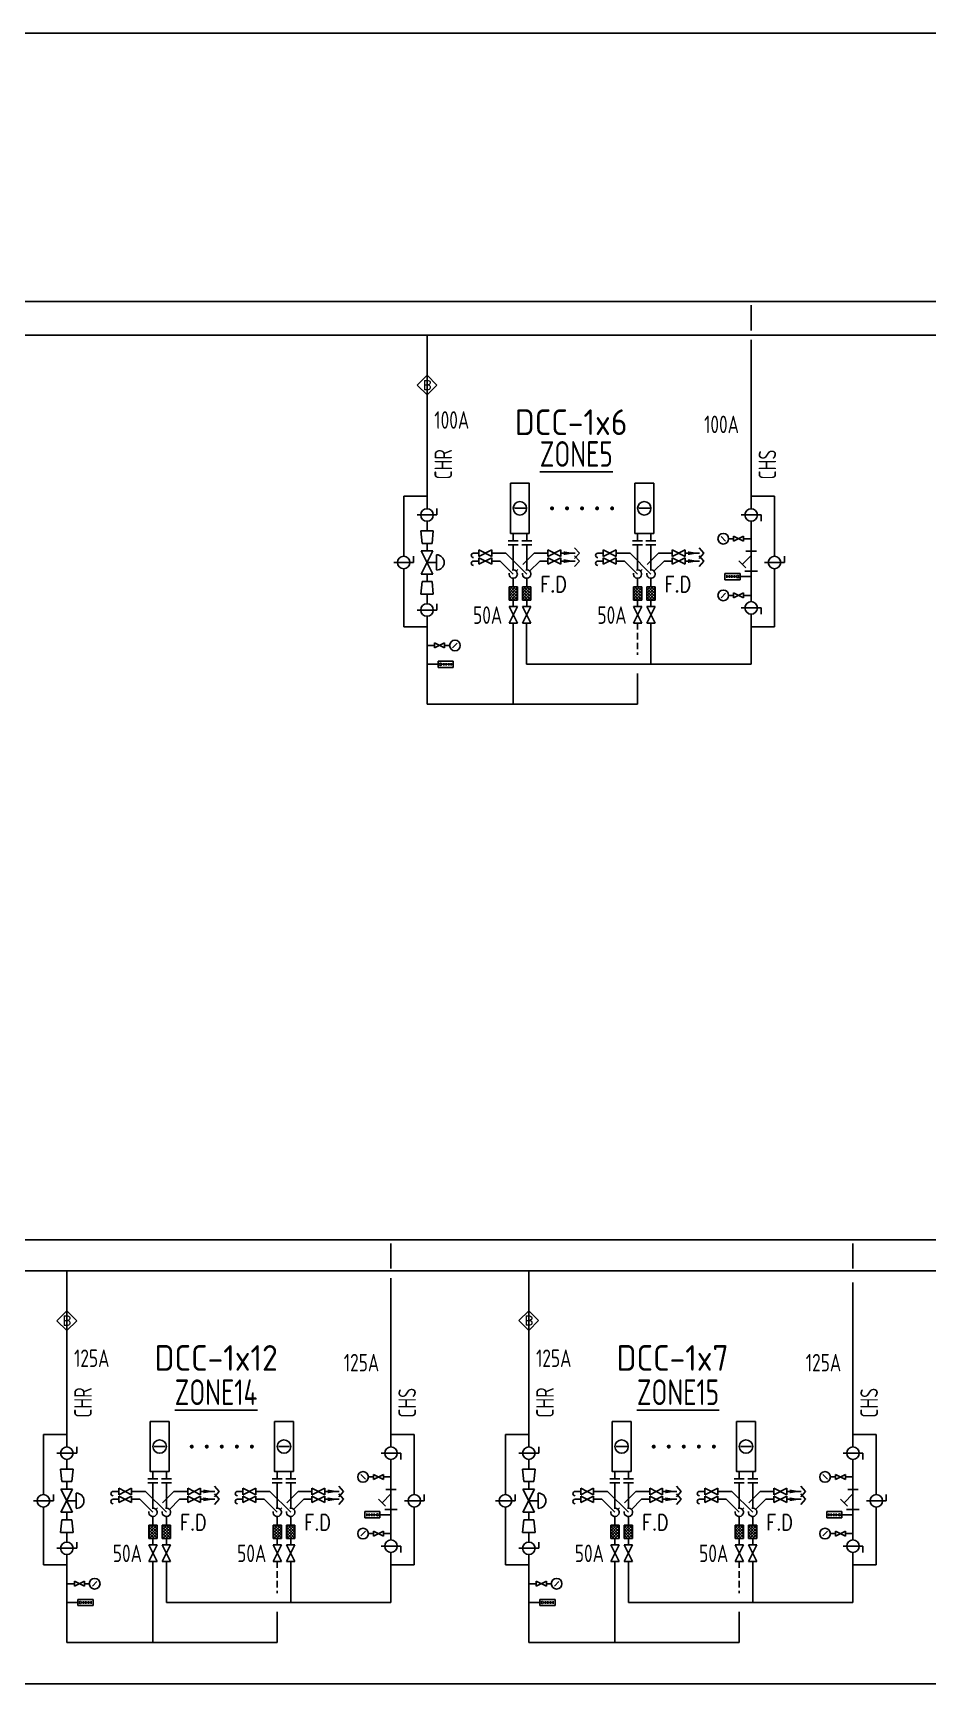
# Model space of a CAD drawing. Header units: millimetres. Extents: x 4929 to 7191, y -208 to 1486.
# Drawn here: x 5790.6 to 5964.9, y 1163.8 to 1485.6 of the extents above; entities that cross this region are included whole.
import ezdxf
from ezdxf.enums import TextEntityAlignment as Align

# ---------------------------------------------------------------- set-up
doc = ezdxf.new("R2010")
doc.units = ezdxf.units.MM
doc.linetypes.add('HIDDEN', pattern=[9.525, 6.35, -3.175])
doc.linetypes.add('HIDDEN2', pattern=[0.1875, 0.125, -0.0625])
for name, color, linetype in [('0-CHR-中溫', 30, 'Continuous'), ('0-CHS-中溫', 3, 'Continuous'), ('A-DETL-01', 1, 'Continuous'), ('M-CEQPM-TEXT', 3, 'Continuous'), ('M-CPIPE-TEXT', 3, 'Continuous'), ('M-CPIPE-VAVE', 2, 'Continuous'), ('M-CWTR-PIPE', 130, 'Continuous'), ('M-HVAC-CMAH', 3, 'Continuous'), ('M-PIPE-CHWR20', 110, 'Continuous'), ('U-PCW-VALVE', 2, 'Continuous')]:
    doc.layers.add(name, color=color, linetype=linetype)
doc.styles.add('AA-TXT', font='isocp.shx', dxfattribs={"bigfont": 'chineset.shx'})
doc.styles.add('STDTEXT', font='simplex.shx', dxfattribs={"bigfont": 'china.shx'})

# ---------------------------------------------------------------- blocks, each defined once
blk = doc.blocks.new('DIM3')
blk.add_solid([(40, -6.7), (40, 6.7), (0, 0)])
blk = doc.blocks.new('DCC PIPE')
at = {"layer": 'U-PCW-VALVE'}
h = blk.add_hatch(dxfattribs=at)
h.set_pattern_fill('ANSI37', color=256, scale=2.66144, angle=90, style=0)
h.set_pattern_definition([(135, (188.80367, -130.49455), (-0.2352403, -0.2352403), []), (225, (188.80367, -130.49455), (0.2352403, -0.2352403), [])])
h.paths.add_polyline_path([(-0.67, 3.67), (-0.67, 5.8), (0.67, 5.8), (0.67, 3.67)])
h = blk.add_hatch(dxfattribs=at)
h.set_pattern_fill('ANSI37', color=256, scale=2.66144, angle=90, style=0)
h.set_pattern_definition([(135, (190.9487, -130.49455), (-0.2352403, -0.2352403), []), (225, (190.9487, -130.49455), (0.2352403, -0.2352403), [])])
h.paths.add_polyline_path([(1.48, 3.67), (1.48, 5.8), (2.81, 5.8), (2.81, 3.67)])
h = blk.add_hatch(dxfattribs=at)
h.set_pattern_fill('ANSI37', color=256, scale=2.66144, angle=90, style=0)
h.set_pattern_definition([(135, (208.65864, -130.49455), (-0.2352403, -0.2352403), []), (225, (208.65864, -130.49455), (0.2352403, -0.2352403), [])])
h.paths.add_polyline_path([(19.19, 3.67), (19.19, 5.8), (20.52, 5.8), (20.52, 3.67)])
h = blk.add_hatch(dxfattribs=at)
h.set_pattern_fill('ANSI37', color=256, scale=2.66144, angle=90, style=0)
h.set_pattern_definition([(135, (210.80367, -130.49455), (-0.2352403, -0.2352403), []), (225, (210.80367, -130.49455), (0.2352403, -0.2352403), [])])
h.paths.add_polyline_path([(21.33, 3.67), (21.33, 5.8), (22.67, 5.8), (22.67, 3.67)])
at = {"layer": '0-CHR-中溫', "ltscale": 1000}
for p, q in [((0, 12.53), (0, 8.51)), ((19.85, 12.53), (19.85, 8.51)), ((0, 7.18), (0, 5.8)), ((19.85, 7.18), (19.85, 5.8)), ((0, 3.67), (0, 2.67)), ((19.85, 3.67), (19.85, 2.67))]:
    blk.add_line(p, q, dxfattribs=at)
for centre in [(0, 7.84), (19.85, 7.84)]:
    blk.add_arc(centre, 0.667, 167.3219, 102.6781, dxfattribs=at)
at = {"layer": '0-CHS-中溫', "ltscale": 1000}
for p, q in [((2.15, 12.53), (2.15, 8.51)), ((22, 12.53), (22, 8.51)), ((2.15, 7.18), (2.15, 5.8)), ((22, 7.18), (22, 5.8)), ((2.15, 3.67), (2.15, 2.67)), ((22, 3.67), (22, 2.67))]:
    blk.add_line(p, q, dxfattribs=at)
for centre in [(2.15, 7.84), (22, 7.84)]:
    blk.add_arc(centre, 0.667, 167.3219, 102.6781, dxfattribs=at)
at = {"layer": 'M-CPIPE-VAVE'}
for p, q in [((-5.47, 11.18), (-6.35, 11.18)), ((-3.4, 11.7), (-5.47, 10.66)), ((-5.47, 11.7), (-3.4, 10.66)), ((-5.47, 11.7), (-5.47, 10.66)), ((-3.4, 10.66), (-3.4, 11.7)), ((-1.19, 11.18), (-3.4, 11.18)), ((2.15, 7.84), (-1.19, 11.18)), ((1.53, 9.37), (3.34, 11.18)), ((3.34, 11.18), (5.55, 11.18)), ((5.55, 10.66), (5.55, 11.7)), ((7.62, 11.7), (5.55, 10.66)), ((5.55, 11.7), (7.62, 10.66)), ((7.62, 11.7), (7.62, 10.66)), ((9.89, 11.18), (7.62, 11.18)), ((9.81, 12.03), (10.58, 11.18)), ((9.81, 10.33), (10.58, 11.18)), ((9.81, 10.77), (10.58, 9.92)), ((14.38, 11.18), (13.5, 11.18)), ((16.45, 11.7), (14.38, 10.66)), ((14.38, 11.7), (16.45, 10.66)), ((14.38, 11.7), (14.38, 10.66)), ((16.45, 10.66), (16.45, 11.7)), ((18.66, 11.18), (16.45, 11.18)), ((22, 7.84), (18.66, 11.18)), ((21.38, 9.37), (23.19, 11.18)), ((23.19, 11.18), (25.4, 11.18)), ((25.4, 10.66), (25.4, 11.7)), ((27.47, 11.7), (25.4, 10.66)), ((25.4, 11.7), (27.47, 10.66)), ((27.47, 11.7), (27.47, 10.66)), ((29.74, 11.18), (27.47, 11.18)), ((29.67, 12.03), (30.44, 11.18)), ((29.67, 10.33), (30.44, 11.18)), ((29.67, 10.77), (30.44, 9.92)), ((-5.47, 9.92), (-6.35, 9.92)), ((-3.4, 10.44), (-5.47, 9.41)), ((-5.47, 10.44), (-3.4, 9.41)), ((-5.47, 10.44), (-5.47, 9.41)), ((-3.4, 9.41), (-3.4, 10.44)), ((-2.08, 9.92), (-3.4, 9.92)), ((0, 7.84), (-2.08, 9.92)), ((0.47, 8.31), (0.74, 8.58)), ((2.62, 8.31), (4.23, 9.92)), ((4.23, 9.92), (5.55, 9.92)), ((5.55, 9.41), (5.55, 10.44)), ((7.62, 10.44), (5.55, 9.41)), ((5.55, 10.44), (7.62, 9.41)), ((7.62, 10.44), (7.62, 9.41)), ((9.89, 9.92), (7.62, 9.92)), ((9.81, 9.07), (10.58, 9.92)), ((14.38, 9.92), (13.5, 9.92)), ((16.45, 10.44), (14.38, 9.41)), ((14.38, 10.44), (16.45, 9.41)), ((14.38, 10.44), (14.38, 9.41)), ((16.45, 9.41), (16.45, 10.44)), ((17.77, 9.92), (16.45, 9.92)), ((19.85, 7.84), (17.77, 9.92)), ((20.33, 8.31), (20.59, 8.58)), ((22.47, 8.31), (24.08, 9.92)), ((24.08, 9.92), (25.4, 9.92)), ((25.4, 9.41), (25.4, 10.44)), ((27.47, 10.44), (25.4, 9.41)), ((25.4, 10.44), (27.47, 9.41)), ((27.47, 10.44), (27.47, 9.41)), ((29.74, 9.92), (27.47, 9.92)), ((29.67, 9.07), (30.44, 9.92))]:
    blk.add_line(p, q, dxfattribs=at)
for centre in [(-6.35, 10.83), (13.5, 10.83), (-6.35, 9.57), (13.5, 9.57)]:
    blk.add_arc(centre, 0.35, 90, 270, dxfattribs=at)
at = {"layer": 'M-CWTR-PIPE'}
for p, q in [((0.18, 18.35), (1.96, 18.35)), ((20.04, 18.35), (21.82, 18.35)), ((0, 14.35), (0, 13.17)), ((2.15, 14.35), (2.15, 13.17)), ((19.85, 14.35), (19.85, 13.17)), ((22, 14.35), (22, 13.17)), ((-0.8, 13.17), (0.8, 13.17)), ((2.95, 13.17), (1.35, 13.17)), ((19.05, 13.17), (20.65, 13.17)), ((22.8, 13.17), (21.2, 13.17))]:
    blk.add_line(p, q, dxfattribs=at)
for points in [[(2.57, 14.35), (2.57, 22.35), (-0.43, 22.35), (-0.43, 14.35)], [(22.43, 14.35), (22.43, 22.35), (19.43, 22.35), (19.43, 14.35)]]:
    blk.add_lwpolyline(points, close=True, dxfattribs=at)
for centre in [(1.07, 18.35), (20.93, 18.35)]:
    blk.add_circle(centre, 1.07, dxfattribs=at)
at = {"layer": 'M-HVAC-CMAH', "const_width": 0.32}
for points in [[(6.36, 18.34, 1), (6.04, 18.34, 1)], [(8.76, 18.34, 1), (8.44, 18.34, 1)], [(11.16, 18.34, 1), (10.84, 18.34, 1)], [(13.56, 18.34, 1), (13.24, 18.34, 1)], [(15.96, 18.34, 1), (15.64, 18.34, 1)]]:
    blk.add_lwpolyline(points, format="xyb", close=True, dxfattribs=at)
at = {"layer": 'U-PCW-VALVE'}
for p, q in [((-0.8, 12.53), (0.8, 12.53)), ((2.95, 12.53), (1.35, 12.53)), ((19.05, 12.53), (20.65, 12.53)), ((22.8, 12.53), (21.2, 12.53)), ((-0.67, 5.8), (0.67, 5.8)), ((-0.67, 3.67), (-0.67, 5.8)), ((0.67, 5.8), (0.67, 3.67)), ((1.48, 5.8), (2.81, 5.8)), ((1.48, 3.67), (1.48, 5.8)), ((2.81, 5.8), (2.81, 3.67)), ((19.19, 5.8), (20.52, 5.8)), ((19.19, 3.67), (19.19, 5.8)), ((20.52, 5.8), (20.52, 3.67)), ((21.33, 5.8), (22.67, 5.8)), ((21.33, 3.67), (21.33, 5.8)), ((22.67, 5.8), (22.67, 3.67)), ((0.67, 3.67), (-0.67, 3.67)), ((0.67, 2.67), (-0.67, 2.67)), ((-0.67, 0), (0.67, 2.67)), ((-0.67, 2.67), (0.67, 0)), ((2.81, 3.67), (1.48, 3.67)), ((1.48, 2.67), (2.81, 2.67)), ((2.81, 2.67), (1.48, 0)), ((2.81, 0), (1.48, 2.67)), ((20.52, 3.67), (19.19, 3.67)), ((20.52, 2.67), (19.19, 2.67)), ((19.19, 2.67), (20.52, 0)), ((19.19, 0), (20.52, 2.67)), ((22.67, 3.67), (21.33, 3.67)), ((21.33, 2.67), (22.67, 2.67)), ((22.67, 0), (21.33, 2.67)), ((22.67, 2.67), (21.33, 0)), ((-0.67, 0), (0.67, 0)), ((2.81, 0), (1.48, 0)), ((19.19, 0), (20.52, 0)), ((22.67, 0), (21.33, 0))]:
    blk.add_line(p, q, dxfattribs=at)
at = {"layer": 'M-CPIPE-VAVE', "linetype": 'HIDDEN2', "xscale": -0.04545454545450411, "yscale": 0.04545454545450411, "zscale": 0.045454545454545}
for p in [(9.89, 11.18), (29.74, 11.18), (9.89, 9.92), (29.74, 9.92)]:
    blk.add_blockref('DIM3', p, dxfattribs=at)

msp = doc.modelspace()

# ---------------------------------------------------------------- linework, layer by layer
at = {"layer": '0-CHR-中溫', "ltscale": 1000}
for p, q in [((5183.71, 1426.68), (6147.72, 1426.69)), ((5254.02, 1426.68), (6147.73, 1426.68)), ((5867.36, 1392.83), (5867.36, 1426.64)), ((5862.81, 1395.3), (5862.81, 1383.59)), ((5867.36, 1395.3), (5862.81, 1395.3)), ((5867.36, 1390.42), (5867.36, 1388.54)), ((5867.36, 1386.1), (5867.36, 1384.63)), ((5862.81, 1381.15), (5862.81, 1369.87)), ((5867.36, 1378.65), (5867.36, 1380.12)), ((5867.36, 1376.21), (5867.36, 1374.33)), ((5867.36, 1371.89), (5867.36, 1354.74)), ((5867.36, 1369.87), (5862.81, 1369.87)), ((5884.14, 1370.56), (5884.14, 1354.74)), ((5908.35, 1360.72), (5908.35, 1354.74)), ((5867.36, 1354.74), (5884.14, 1354.74)), ((5908.35, 1354.74), (5884.14, 1354.74)), ((5086.07, 1244.34), (6071.34, 1244.33)), ((5797.19, 1209.99), (5797.19, 1244.33)), ((5887.17, 1209.99), (5887.17, 1244.33)), ((5792.64, 1212.46), (5792.64, 1200.75)), ((5797.19, 1212.46), (5792.64, 1212.46)), ((5882.62, 1212.46), (5882.62, 1200.75)), ((5887.17, 1212.46), (5882.62, 1212.46)), ((5797.19, 1207.58), (5797.19, 1205.7)), ((5887.17, 1207.58), (5887.17, 1205.7)), ((5797.19, 1203.26), (5797.19, 1201.79)), ((5887.17, 1203.26), (5887.17, 1201.79)), ((5792.64, 1198.31), (5792.64, 1187.03)), ((5797.19, 1195.81), (5797.19, 1197.28)), ((5882.62, 1198.31), (5882.62, 1187.03)), ((5887.17, 1195.81), (5887.17, 1197.28)), ((5797.19, 1193.37), (5797.19, 1191.49)), ((5887.17, 1193.37), (5887.17, 1191.49)), ((5797.19, 1189.05), (5797.19, 1171.9)), ((5813.97, 1187.72), (5813.97, 1171.9)), ((5887.17, 1189.05), (5887.17, 1171.9)), ((5903.95, 1187.72), (5903.95, 1171.9)), ((5797.19, 1187.03), (5792.64, 1187.03)), ((5887.17, 1187.03), (5882.62, 1187.03)), ((5838.19, 1177.88), (5838.19, 1171.9)), ((5928.16, 1177.88), (5928.16, 1171.9)), ((5797.19, 1171.9), (5813.97, 1171.9)), ((5838.19, 1171.9), (5813.97, 1171.9)), ((5887.17, 1171.9), (5903.95, 1171.9)), ((5928.16, 1171.9), (5903.95, 1171.9))]:
    msp.add_line(p, q, dxfattribs=at)
at = {"layer": '0-CHR-中溫'}
for p, q in [((5865.43, 1416.95), (5867.36, 1418.88)), ((5867.36, 1418.88), (5869.28, 1416.95)), ((5865.43, 1416.95), (5867.36, 1415.02)), ((5869.28, 1416.95), (5867.36, 1415.02)), ((5795.27, 1234.63), (5797.19, 1236.56)), ((5797.19, 1236.56), (5799.12, 1234.63)), ((5885.24, 1234.64), (5887.17, 1236.56)), ((5887.17, 1236.56), (5889.09, 1234.64)), ((5795.27, 1234.63), (5797.19, 1232.71)), ((5799.12, 1234.63), (5797.19, 1232.71)), ((5885.24, 1234.64), (5887.17, 1232.71)), ((5889.09, 1234.64), (5887.17, 1232.71))]:
    msp.add_line(p, q, dxfattribs=at)
at = {"layer": '0-CHS-中溫', "ltscale": 1000}
for p, q in [((5174.11, 1433.22), (6210.85, 1433.22)), ((5930.49, 1432.5), (5930.49, 1427.62)), ((5930.49, 1392.86), (5930.49, 1425.77)), ((5930.49, 1395.3), (5935.04, 1395.3)), ((5935.04, 1383.59), (5935.04, 1395.3)), ((5930.49, 1374.75), (5930.49, 1390.42)), ((5935.04, 1369.87), (5935.04, 1381.15)), ((5930.49, 1362.55), (5930.49, 1372.31)), ((5886.75, 1370.56), (5886.75, 1362.55)), ((5910.97, 1370.56), (5910.97, 1362.55)), ((5930.49, 1369.87), (5935.04, 1369.87)), ((5910.97, 1362.55), (5886.75, 1362.55)), ((5910.97, 1362.55), (5930.49, 1362.55)), ((5086.07, 1250.38), (6134.47, 1250.38)), ((5860.33, 1249.66), (5860.33, 1244.78)), ((5950.31, 1249.66), (5950.31, 1244.78)), ((5860.33, 1210.02), (5860.33, 1242.93)), ((5950.31, 1210.02), (5950.31, 1242.07)), ((5860.33, 1212.46), (5864.87, 1212.46)), ((5864.87, 1200.75), (5864.87, 1212.46)), ((5950.31, 1212.46), (5954.85, 1212.46)), ((5954.85, 1200.75), (5954.85, 1212.46)), ((5860.33, 1191.91), (5860.33, 1207.58)), ((5950.31, 1191.91), (5950.31, 1207.58)), ((5864.87, 1187.03), (5864.87, 1198.31)), ((5954.85, 1187.03), (5954.85, 1198.31)), ((5816.59, 1187.72), (5816.59, 1179.71)), ((5840.8, 1187.72), (5840.8, 1179.71)), ((5860.33, 1179.71), (5860.33, 1189.47)), ((5906.57, 1187.72), (5906.57, 1179.71)), ((5930.78, 1187.72), (5930.78, 1179.71)), ((5950.31, 1179.71), (5950.31, 1189.47)), ((5860.33, 1187.03), (5864.87, 1187.03)), ((5950.31, 1187.03), (5954.85, 1187.03)), ((5840.8, 1179.71), (5816.59, 1179.71)), ((5840.8, 1179.71), (5860.33, 1179.71)), ((5930.78, 1179.71), (5906.57, 1179.71)), ((5930.78, 1179.71), (5950.31, 1179.71))]:
    msp.add_line(p, q, dxfattribs=at)
at = {"layer": 'A-DETL-01', "linetype": 'Continuous'}
for p, q in [((5156.87, 1485.56), (6524.08, 1485.56)), ((6522.78, 1163.83), (5156.26, 1163.83))]:
    msp.add_line(p, q, dxfattribs=at)
at = {"layer": 'M-PIPE-CHWR20', "ltscale": 0.1}
for p, q in [((5866.38, 1386.1), (5866.13, 1388.54)), ((5866.13, 1388.54), (5868.58, 1388.54)), ((5868.33, 1386.1), (5868.58, 1388.54)), ((5868.33, 1386.1), (5866.38, 1386.1)), ((5866.38, 1378.65), (5866.13, 1376.21)), ((5868.33, 1378.65), (5866.38, 1378.65)), ((5868.33, 1378.65), (5868.58, 1376.21)), ((5866.13, 1376.21), (5868.58, 1376.21)), ((5796.21, 1203.26), (5795.97, 1205.7)), ((5795.97, 1205.7), (5798.41, 1205.7)), ((5798.17, 1203.26), (5798.41, 1205.7)), ((5886.19, 1203.26), (5885.95, 1205.7)), ((5885.95, 1205.7), (5888.39, 1205.7)), ((5888.15, 1203.26), (5888.39, 1205.7)), ((5798.17, 1203.26), (5796.21, 1203.26)), ((5888.15, 1203.26), (5886.19, 1203.26)), ((5796.21, 1195.81), (5795.97, 1193.37)), ((5798.17, 1195.81), (5796.21, 1195.81)), ((5798.17, 1195.81), (5798.41, 1193.37)), ((5886.19, 1195.81), (5885.95, 1193.37)), ((5888.15, 1195.81), (5886.19, 1195.81)), ((5888.15, 1195.81), (5888.39, 1193.37)), ((5795.97, 1193.37), (5798.41, 1193.37)), ((5885.95, 1193.37), (5888.39, 1193.37))]:
    msp.add_line(p, q, dxfattribs=at)
at = {"layer": 'M-PIPE-CHWR20', "linetype": 'HIDDEN', "ltscale": 0.2}
for p, q in [((5908.35, 1370.56), (5908.35, 1364.38)), ((5838.19, 1187.72), (5838.19, 1181.54)), ((5928.16, 1187.72), (5928.16, 1181.54))]:
    msp.add_line(p, q, dxfattribs=at)
at = {"layer": 'U-PCW-VALVE'}
for p, q in [((5865.43, 1391.64), (5869.28, 1391.64)), ((5869.28, 1391.64), (5869.28, 1392.87)), ((5928.56, 1391.64), (5932.42, 1391.64)), ((5932.42, 1391.64), (5932.42, 1390.42)), ((5925.51, 1386.56), (5924.61, 1387.46)), ((5926.1, 1387.01), (5927.07, 1387.01)), ((5927.07, 1387.5), (5927.07, 1386.52)), ((5929.02, 1386.52), (5927.07, 1387.5)), ((5927.07, 1386.52), (5929.02, 1387.5)), ((5929.02, 1386.52), (5929.02, 1387.5)), ((5929.02, 1387.01), (5930.49, 1387.01)), ((5864.74, 1382.37), (5864.74, 1383.6)), ((5866.23, 1384.63), (5868.48, 1384.63)), ((5866.23, 1380.12), (5868.48, 1384.63)), ((5866.23, 1384.63), (5868.48, 1380.12)), ((5869.2, 1383.87), (5869.2, 1380.92)), ((5930.49, 1383.72), (5928.76, 1382)), ((5929.47, 1384.57), (5931.51, 1384.57)), ((5936.97, 1382.37), (5936.97, 1383.6)), ((5860.88, 1382.37), (5864.74, 1382.37)), ((5869.2, 1382.37), (5867.36, 1382.37)), ((5925.38, 1379.02), (5925.38, 1380.25)), ((5925.38, 1379.02), (5925.38, 1380.25)), ((5925.38, 1380.25), (5928.32, 1380.25)), ((5925.38, 1380.25), (5928.32, 1380.25)), ((5928.07, 1382.69), (5929.45, 1381.31)), ((5928.07, 1382.69), (5929.45, 1381.31)), ((5928.32, 1379.02), (5928.32, 1380.25)), ((5928.32, 1379.02), (5928.32, 1380.25)), ((5929.27, 1380.67), (5931.71, 1380.67)), ((5929.47, 1380.67), (5931.51, 1380.67)), ((5933.11, 1382.37), (5936.97, 1382.37)), ((5868.48, 1380.12), (5866.23, 1380.12)), ((5925.38, 1379.02), (5928.32, 1379.02)), ((5925.38, 1379.02), (5928.32, 1379.02)), ((5925.63, 1379.63), (5927.65, 1379.63)), ((5925.63, 1379.63), (5927.65, 1379.63)), ((5925.77, 1379.39), (5925.77, 1379.88)), ((5925.77, 1379.39), (5925.77, 1379.88)), ((5926.26, 1379.39), (5926.26, 1379.88)), ((5926.26, 1379.39), (5926.26, 1379.88)), ((5926.75, 1379.39), (5926.75, 1379.88)), ((5926.75, 1379.39), (5926.75, 1379.88)), ((5927.24, 1379.39), (5927.24, 1379.88)), ((5927.24, 1379.39), (5927.24, 1379.88)), ((5928.32, 1379.63), (5930.49, 1379.63)), ((5928.32, 1379.63), (5930.49, 1379.63)), ((5869.28, 1373.11), (5869.28, 1374.33)), ((5925.51, 1376.42), (5924.61, 1375.52)), ((5926.1, 1375.97), (5927.07, 1375.97)), ((5927.07, 1375.49), (5927.07, 1376.46)), ((5929.02, 1376.46), (5927.07, 1375.49)), ((5927.07, 1376.46), (5929.02, 1375.49)), ((5929.02, 1376.46), (5929.02, 1375.49)), ((5929.02, 1375.97), (5930.49, 1375.97)), ((5865.43, 1373.11), (5869.28, 1373.11)), ((5928.56, 1373.53), (5932.42, 1373.53)), ((5932.42, 1373.53), (5932.42, 1372.3)), ((5868.82, 1366.21), (5867.36, 1366.21)), ((5868.82, 1365.72), (5868.82, 1366.7)), ((5868.82, 1365.72), (5870.77, 1366.7)), ((5870.77, 1365.72), (5868.82, 1366.7)), ((5870.77, 1366.7), (5870.77, 1365.72)), ((5871.75, 1366.21), (5870.77, 1366.21)), ((5872.34, 1365.76), (5873.24, 1366.66)), ((5869.53, 1362.55), (5867.36, 1362.55)), ((5869.53, 1362.55), (5867.36, 1362.55)), ((5869.53, 1363.16), (5869.53, 1361.94)), ((5869.53, 1363.16), (5869.53, 1361.94)), ((5872.47, 1363.16), (5869.53, 1363.16)), ((5872.47, 1363.16), (5869.53, 1363.16)), ((5872.47, 1361.94), (5869.53, 1361.94)), ((5872.47, 1361.94), (5869.53, 1361.94)), ((5872.22, 1362.55), (5870.2, 1362.55)), ((5872.22, 1362.55), (5870.2, 1362.55)), ((5870.61, 1362.79), (5870.61, 1362.3)), ((5870.61, 1362.79), (5870.61, 1362.3)), ((5871.1, 1362.79), (5871.1, 1362.3)), ((5871.1, 1362.79), (5871.1, 1362.3)), ((5871.59, 1362.79), (5871.59, 1362.3)), ((5871.59, 1362.79), (5871.59, 1362.3)), ((5872.08, 1362.79), (5872.08, 1362.3)), ((5872.08, 1362.79), (5872.08, 1362.3)), ((5872.47, 1363.16), (5872.47, 1361.94)), ((5872.47, 1363.16), (5872.47, 1361.94)), ((5799.12, 1208.8), (5799.12, 1210.03)), ((5889.1, 1208.8), (5889.1, 1210.03)), ((5795.26, 1208.8), (5799.12, 1208.8)), ((5858.4, 1208.8), (5862.25, 1208.8)), ((5862.25, 1208.8), (5862.25, 1207.58)), ((5885.24, 1208.8), (5889.1, 1208.8)), ((5948.38, 1208.8), (5952.23, 1208.8)), ((5952.23, 1208.8), (5952.23, 1207.58)), ((5855.34, 1203.72), (5854.44, 1204.62)), ((5855.93, 1204.17), (5856.91, 1204.17)), ((5856.91, 1204.66), (5856.91, 1203.68)), ((5858.86, 1203.68), (5856.91, 1204.66)), ((5856.91, 1203.68), (5858.86, 1204.66)), ((5858.86, 1203.68), (5858.86, 1204.66)), ((5858.86, 1204.17), (5860.33, 1204.17)), ((5945.32, 1203.72), (5944.42, 1204.62)), ((5945.91, 1204.17), (5946.89, 1204.17)), ((5946.89, 1204.66), (5946.89, 1203.68)), ((5948.84, 1203.68), (5946.89, 1204.66)), ((5946.89, 1203.68), (5948.84, 1204.66)), ((5948.84, 1203.68), (5948.84, 1204.66)), ((5948.84, 1204.17), (5950.31, 1204.17)), ((5794.57, 1199.53), (5794.57, 1200.76)), ((5796.06, 1201.79), (5798.32, 1201.79)), ((5796.06, 1197.28), (5798.32, 1201.79)), ((5796.06, 1201.79), (5798.32, 1197.28)), ((5799.04, 1201.03), (5799.04, 1198.08)), ((5860.33, 1200.89), (5858.6, 1199.16)), ((5859.31, 1201.73), (5861.35, 1201.73)), ((5866.8, 1199.53), (5866.8, 1200.76)), ((5884.55, 1199.53), (5884.55, 1200.76)), ((5886.04, 1201.79), (5888.3, 1201.79)), ((5886.04, 1197.28), (5888.3, 1201.79)), ((5886.04, 1201.79), (5888.3, 1197.28)), ((5889.02, 1201.03), (5889.02, 1198.08)), ((5950.31, 1200.89), (5948.58, 1199.16)), ((5949.29, 1201.73), (5951.32, 1201.73)), ((5956.78, 1199.53), (5956.78, 1200.76)), ((5790.72, 1199.53), (5794.57, 1199.53)), ((5798.32, 1197.28), (5796.06, 1197.28)), ((5799.04, 1199.53), (5797.19, 1199.53)), ((5855.21, 1196.18), (5855.21, 1197.41)), ((5855.21, 1196.18), (5855.21, 1197.41)), ((5855.21, 1197.41), (5858.15, 1197.41)), ((5855.21, 1197.41), (5858.15, 1197.41)), ((5855.61, 1196.55), (5855.61, 1197.04)), ((5855.61, 1196.55), (5855.61, 1197.04)), ((5856.1, 1196.55), (5856.1, 1197.04)), ((5856.1, 1196.55), (5856.1, 1197.04)), ((5856.59, 1196.55), (5856.59, 1197.04)), ((5856.59, 1196.55), (5856.59, 1197.04)), ((5857.08, 1196.55), (5857.08, 1197.04)), ((5857.08, 1196.55), (5857.08, 1197.04)), ((5857.91, 1199.85), (5859.29, 1198.47)), ((5857.91, 1199.85), (5859.29, 1198.47)), ((5858.15, 1196.18), (5858.15, 1197.41)), ((5858.15, 1196.18), (5858.15, 1197.41)), ((5859.11, 1197.83), (5861.55, 1197.83)), ((5859.31, 1197.83), (5861.35, 1197.83)), ((5862.95, 1199.53), (5866.8, 1199.53)), ((5880.69, 1199.53), (5884.55, 1199.53)), ((5888.3, 1197.28), (5886.04, 1197.28)), ((5889.02, 1199.53), (5887.17, 1199.53)), ((5945.19, 1196.18), (5945.19, 1197.41)), ((5945.19, 1196.18), (5945.19, 1197.41)), ((5945.19, 1197.41), (5948.13, 1197.41)), ((5945.19, 1197.41), (5948.13, 1197.41)), ((5945.58, 1196.55), (5945.58, 1197.04)), ((5945.58, 1196.55), (5945.58, 1197.04)), ((5946.07, 1196.55), (5946.07, 1197.04)), ((5946.07, 1196.55), (5946.07, 1197.04)), ((5946.56, 1196.55), (5946.56, 1197.04)), ((5946.56, 1196.55), (5946.56, 1197.04)), ((5947.06, 1196.55), (5947.06, 1197.04)), ((5947.06, 1196.55), (5947.06, 1197.04)), ((5947.89, 1199.85), (5949.27, 1198.47)), ((5947.89, 1199.85), (5949.27, 1198.47)), ((5948.13, 1196.18), (5948.13, 1197.41)), ((5948.13, 1196.18), (5948.13, 1197.41)), ((5949.08, 1197.83), (5951.53, 1197.83)), ((5949.29, 1197.83), (5951.32, 1197.83)), ((5952.92, 1199.53), (5956.78, 1199.53)), ((5855.21, 1196.18), (5858.15, 1196.18)), ((5855.21, 1196.18), (5858.15, 1196.18)), ((5855.47, 1196.79), (5857.49, 1196.79)), ((5855.47, 1196.79), (5857.49, 1196.79)), ((5856.91, 1192.65), (5856.91, 1193.62)), ((5858.86, 1193.62), (5856.91, 1192.65)), ((5856.91, 1193.62), (5858.86, 1192.65)), ((5858.15, 1196.79), (5860.33, 1196.79)), ((5858.15, 1196.79), (5860.33, 1196.79)), ((5858.86, 1193.62), (5858.86, 1192.65)), ((5945.19, 1196.18), (5948.13, 1196.18)), ((5945.19, 1196.18), (5948.13, 1196.18)), ((5945.44, 1196.79), (5947.46, 1196.79)), ((5945.44, 1196.79), (5947.46, 1196.79)), ((5946.89, 1192.65), (5946.89, 1193.62)), ((5948.84, 1193.62), (5946.89, 1192.65)), ((5946.89, 1193.62), (5948.84, 1192.65)), ((5948.13, 1196.79), (5950.31, 1196.79)), ((5948.13, 1196.79), (5950.31, 1196.79)), ((5948.84, 1193.62), (5948.84, 1192.65)), ((5799.12, 1190.27), (5799.12, 1191.49)), ((5855.34, 1193.58), (5854.44, 1192.68)), ((5855.93, 1193.13), (5856.91, 1193.13)), ((5858.4, 1190.69), (5862.25, 1190.69)), ((5858.86, 1193.13), (5860.33, 1193.13)), ((5862.25, 1190.69), (5862.25, 1189.46)), ((5889.1, 1190.27), (5889.1, 1191.49)), ((5945.32, 1193.58), (5944.42, 1192.68)), ((5945.91, 1193.13), (5946.89, 1193.13)), ((5948.38, 1190.69), (5952.23, 1190.69)), ((5948.84, 1193.13), (5950.31, 1193.13)), ((5952.23, 1190.69), (5952.23, 1189.46)), ((5795.26, 1190.27), (5799.12, 1190.27)), ((5885.24, 1190.27), (5889.1, 1190.27)), ((5798.66, 1183.37), (5797.19, 1183.37)), ((5798.66, 1182.88), (5798.66, 1183.86)), ((5798.66, 1182.88), (5800.61, 1183.86)), ((5800.61, 1182.88), (5798.66, 1183.86)), ((5800.61, 1183.86), (5800.61, 1182.88)), ((5801.59, 1183.37), (5800.61, 1183.37)), ((5802.18, 1182.92), (5803.07, 1183.82)), ((5888.64, 1183.37), (5887.17, 1183.37)), ((5888.64, 1182.88), (5888.64, 1183.86)), ((5888.64, 1182.88), (5890.59, 1183.86)), ((5890.59, 1182.88), (5888.64, 1183.86)), ((5890.59, 1183.86), (5890.59, 1182.88)), ((5891.57, 1183.37), (5890.59, 1183.37)), ((5892.15, 1182.92), (5893.05, 1183.82)), ((5799.37, 1179.71), (5797.19, 1179.71)), ((5799.37, 1179.71), (5797.19, 1179.71)), ((5799.37, 1180.32), (5799.37, 1179.1)), ((5799.37, 1180.32), (5799.37, 1179.1)), ((5802.31, 1180.32), (5799.37, 1180.32)), ((5802.31, 1180.32), (5799.37, 1180.32)), ((5802.31, 1179.1), (5799.37, 1179.1)), ((5802.31, 1179.1), (5799.37, 1179.1)), ((5802.05, 1179.71), (5800.03, 1179.71)), ((5802.05, 1179.71), (5800.03, 1179.71)), ((5800.44, 1179.95), (5800.44, 1179.46)), ((5800.44, 1179.95), (5800.44, 1179.46)), ((5800.93, 1179.95), (5800.93, 1179.46)), ((5800.93, 1179.95), (5800.93, 1179.46)), ((5801.42, 1179.95), (5801.42, 1179.46)), ((5801.42, 1179.95), (5801.42, 1179.46)), ((5801.91, 1179.95), (5801.91, 1179.46)), ((5801.91, 1179.95), (5801.91, 1179.46)), ((5802.31, 1180.32), (5802.31, 1179.1)), ((5802.31, 1180.32), (5802.31, 1179.1)), ((5889.34, 1179.71), (5887.17, 1179.71)), ((5889.34, 1179.71), (5887.17, 1179.71)), ((5889.34, 1180.32), (5889.34, 1179.1)), ((5889.34, 1180.32), (5889.34, 1179.1)), ((5892.28, 1180.32), (5889.34, 1180.32)), ((5892.28, 1180.32), (5889.34, 1180.32)), ((5892.28, 1179.1), (5889.34, 1179.1)), ((5892.28, 1179.1), (5889.34, 1179.1)), ((5892.03, 1179.71), (5890.01, 1179.71)), ((5892.03, 1179.71), (5890.01, 1179.71)), ((5890.42, 1179.95), (5890.42, 1179.46)), ((5890.42, 1179.95), (5890.42, 1179.46)), ((5890.91, 1179.95), (5890.91, 1179.46)), ((5890.91, 1179.95), (5890.91, 1179.46)), ((5891.4, 1179.95), (5891.4, 1179.46)), ((5891.4, 1179.95), (5891.4, 1179.46)), ((5891.89, 1179.95), (5891.89, 1179.46)), ((5891.89, 1179.95), (5891.89, 1179.46)), ((5892.28, 1180.32), (5892.28, 1179.1)), ((5892.28, 1180.32), (5892.28, 1179.1))]:
    msp.add_line(p, q, dxfattribs=at)
for centre, radius in [((5867.36, 1391.64), 1.22), ((5930.49, 1391.64), 1.22), ((5925.06, 1387.01), 1.04), ((5862.81, 1382.37), 1.22), ((5935.04, 1382.37), 1.22), ((5925.06, 1375.97), 1.04), ((5927.87, 1379.63), 0.218), ((5927.87, 1379.63), 0.218), ((5867.36, 1373.11), 1.22), ((5930.49, 1373.53), 1.22), ((5872.79, 1366.21), 1.04), ((5869.98, 1362.55), 0.218), ((5869.98, 1362.55), 0.218), ((5797.19, 1208.8), 1.22), ((5860.33, 1208.8), 1.22), ((5887.17, 1208.8), 1.22), ((5950.31, 1208.8), 1.22), ((5854.89, 1204.17), 1.04), ((5944.87, 1204.17), 1.04), ((5792.64, 1199.53), 1.22), ((5864.87, 1199.53), 1.22), ((5882.62, 1199.53), 1.22), ((5954.85, 1199.53), 1.22), ((5857.7, 1196.79), 0.218), ((5857.7, 1196.79), 0.218), ((5947.68, 1196.79), 0.218), ((5947.68, 1196.79), 0.218), ((5854.89, 1193.13), 1.04), ((5944.87, 1193.13), 1.04), ((5797.19, 1190.27), 1.22), ((5860.33, 1190.69), 1.22), ((5887.17, 1190.27), 1.22), ((5950.31, 1190.69), 1.22), ((5802.62, 1183.37), 1.04), ((5892.6, 1183.37), 1.04), ((5799.81, 1179.71), 0.218), ((5799.81, 1179.71), 0.218), ((5889.79, 1179.71), 0.218), ((5889.79, 1179.71), 0.218)]:
    msp.add_circle(centre, radius, dxfattribs=at)
for centre in [(5869.2, 1382.38), (5799.04, 1199.54), (5889.02, 1199.54)]:
    msp.add_arc(centre, 1.49, 270, 90, dxfattribs=at)

# ---------------------------------------------------------------- block references
at = {"layer": '0-CHS-中溫', "ltscale": 1000, "xscale": 1.21957353685237, "yscale": 1.21957353685237, "zscale": 1.21957353685237}
for p in [(5884.14, 1370.56), (5813.97, 1187.72), (5903.95, 1187.72)]:
    msp.add_blockref('DCC PIPE', p, dxfattribs=at)

# ---------------------------------------------------------------- texts
at = {"layer": '0-CHR-中溫', "style": 'STDTEXT'}
for p in [(5867.36, 1416.95), (5797.19, 1234.63), (5887.17, 1234.64)]:
    msp.add_text('B', height=1.83, dxfattribs=at).set_placement(p, align=Align.MIDDLE)
at = {"layer": '0-CHR-中溫', "style": 'AA-TXT', "width": 0.8}
for s, p in [('100A', (5868.77, 1408.44)), ('125A', (5798.6, 1225.6)), ('125A', (5888.58, 1225.6))]:
    msp.add_text(s, height=3.415, dxfattribs=at).set_placement(p)
at = {"layer": '0-CHR-中溫', "ltscale": 1000, "style": 'AA-TXT', "width": 0.8}
for p in [(5870.51, 1398.55), (5800.34, 1215.71), (5890.32, 1215.71)]:
    msp.add_text('CHR', height=3.415, rotation=90, dxfattribs=at).set_placement(p, align=Align.MIDDLE_LEFT)
at = {"layer": 'M-CEQPM-TEXT', "style": 'AA-TXT', "width": 0.8}
for s, p in [('%%UZONE5', (5896.42, 1403.53)), ('%%UZONE14', (5826.26, 1220.69)), ('%%UZONE15', (5916.24, 1220.69))]:
    msp.add_text(s, height=5, dxfattribs=at).set_placement(p, align=Align.MIDDLE)
at = {"layer": 'M-CEQPM-TEXT', "char_height": 5, "attachment_point": 1, "style": 'AA-TXT'}
for s, insert in [('DCC-1x6', (5884.45, 1412.22)), ('DCC-1x12', (5814.29, 1229.87)), ('DCC-1x7', (5904.27, 1229.87))]:
    msp.add_mtext_dynamic_manual_height_columns(s, width=22.7734, gutter_width=12.5, heights=[0], dxfattribs=dict(at, insert=insert))
at = {"layer": 'M-CPIPE-TEXT', "width": 0.8}
for s, height, style, p in [('100A', 3.415, 'AA-TXT', (5921.31, 1407.58)), ('F.D', 3.049, 'STDTEXT', (5889.42, 1376.62)), ('F.D', 3.049, 'STDTEXT', (5913.64, 1376.62)), ('50A', 3.415, 'AA-TXT', (5876.32, 1370.42)), ('50A', 3.415, 'AA-TXT', (5900.54, 1370.42)), ('125A', 3.415, 'AA-TXT', (5851.14, 1224.74)), ('125A', 3.415, 'AA-TXT', (5941.12, 1224.74)), ('F.D', 3.049, 'STDTEXT', (5819.26, 1193.78)), ('F.D', 3.049, 'STDTEXT', (5843.47, 1193.78)), ('F.D', 3.049, 'STDTEXT', (5909.23, 1193.78)), ('F.D', 3.049, 'STDTEXT', (5933.45, 1193.78)), ('50A', 3.415, 'AA-TXT', (5806.16, 1187.58)), ('50A', 3.415, 'AA-TXT', (5830.37, 1187.58)), ('50A', 3.415, 'AA-TXT', (5896.14, 1187.58)), ('50A', 3.415, 'AA-TXT', (5920.35, 1187.58))]:
    msp.add_text(s, height=height, dxfattribs=dict(at, style=style)).set_placement(p)
at = {"layer": 'M-CPIPE-TEXT', "style": 'AA-TXT', "width": 0.8}
for p in [(5933.64, 1398.55), (5863.48, 1215.71), (5953.46, 1215.71)]:
    msp.add_text('CHS', height=3.415, rotation=90, dxfattribs=at).set_placement(p, align=Align.MIDDLE_LEFT)

doc.saveas('drawing.dxf')
